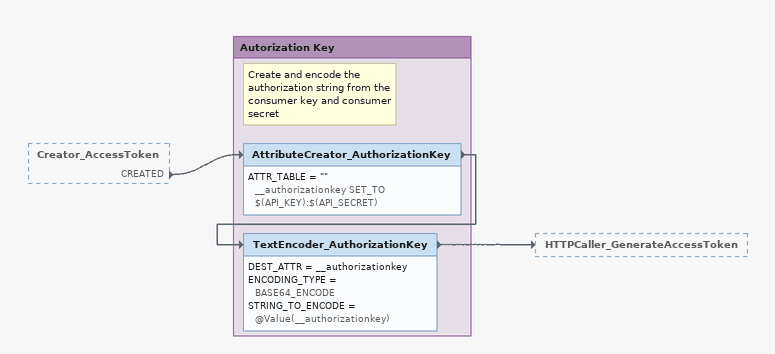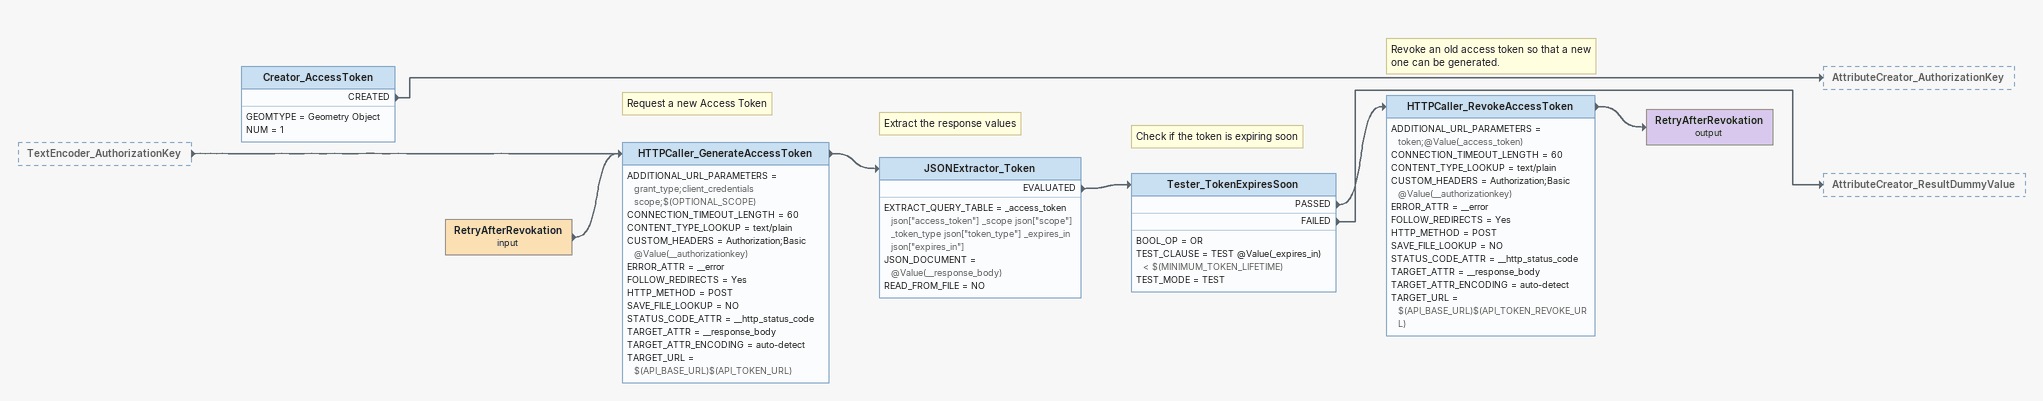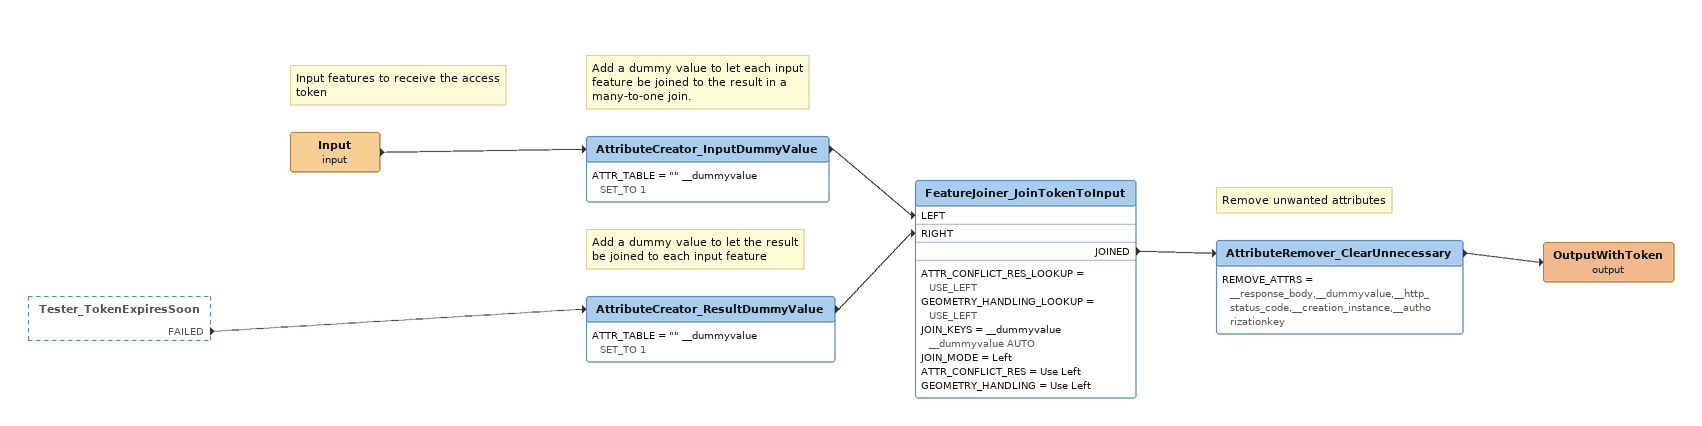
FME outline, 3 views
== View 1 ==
Creator_AccessToken [outside]
    CREATED -> AttributeCreator_AuthorizationKey

Bookmark: Autorization Key
Note: Create and encode the authorization string from the consumer key and consumer secret
AttributeCreator_AuthorizationKey
    ATTR_TABLE = "" __authorizationkey SET_TO $(API_KEY):$(API_SECRET)
    -> TextEncoder_AuthorizationKey
TextEncoder_AuthorizationKey
    DEST_ATTR = __authorizationkey
    ENCODING_TYPE = BASE64_ENCODE
    STRING_TO_ENCODE = @Value(__authorizationkey)
    -> HTTPCaller_GenerateAccessToken

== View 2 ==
TextEncoder_AuthorizationKey [outside]
    -> HTTPCaller_GenerateAccessToken
Creator_AccessToken
    GEOMTYPE = Geometry Object
    NUM = 1
    CREATED -> AttributeCreator_AuthorizationKey
RetryAfterRevokation (input)
    -> HTTPCaller_GenerateAccessToken
Note: Request a new Access Token
HTTPCaller_GenerateAccessToken
    ADDITIONAL_URL_PARAMETERS = grant_type;client_credentials scope;$(OPTIONAL_SCOPE)
    CONNECTION_TIMEOUT_LENGTH = 60
    CONTENT_TYPE_LOOKUP = text/plain
    CUSTOM_HEADERS = Authorization;Basic @Value(__authorizationkey)
    ERROR_ATTR = __error
    FOLLOW_REDIRECTS = Yes
    HTTP_METHOD = POST
    SAVE_FILE_LOOKUP = NO
    STATUS_CODE_ATTR = __http_status_code
    TARGET_ATTR = __response_body
    TARGET_ATTR_ENCODING = auto-detect
    TARGET_URL = $(API_BASE_URL)$(API_TOKEN_URL)
    -> JSONExtractor_Token
Note: Extract the response values
JSONExtractor_Token
    EXTRACT_QUERY_TABLE = _access_token json["access_token"] _scope json["scope"] _token_type json["token_type"] _expires_in json["expires_in"]
    JSON_DOCUMENT = @Value(__response_body)
    READ_FROM_FILE = NO
    EVALUATED -> Tester_TokenExpiresSoon
Note: Check if the token is expiring soon
Tester_TokenExpiresSoon
    BOOL_OP = OR
    TEST_CLAUSE = TEST @Value(_expires_in) < $(MINIMUM_TOKEN_LIFETIME)
    TEST_MODE = TEST
    PASSED -> HTTPCaller_RevokeAccessToken
    FAILED -> AttributeCreator_ResultDummyValue
Note: Revoke an old access token so that a new one can be generated.
HTTPCaller_RevokeAccessToken
    ADDITIONAL_URL_PARAMETERS = token;@Value(_access_token)
    CONNECTION_TIMEOUT_LENGTH = 60
    CONTENT_TYPE_LOOKUP = text/plain
    CUSTOM_HEADERS = Authorization;Basic @Value(__authorizationkey)
    ERROR_ATTR = __error
    FOLLOW_REDIRECTS = Yes
    HTTP_METHOD = POST
    SAVE_FILE_LOOKUP = NO
    STATUS_CODE_ATTR = __http_status_code
    TARGET_ATTR = __response_body
    TARGET_ATTR_ENCODING = auto-detect
    TARGET_URL = $(API_BASE_URL)$(API_TOKEN_REVOKE_URL)
    -> RetryAfterRevokation (output)
RetryAfterRevokation (output)

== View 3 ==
Tester_TokenExpiresSoon [outside]
    FAILED -> AttributeCreator_ResultDummyValue
Note: Add a dummy value to let the result be joined to each input feature
AttributeCreator_ResultDummyValue
    ATTR_TABLE = "" __dummyvalue SET_TO 1
    -> FeatureJoiner_JoinTokenToInput [RIGHT]
Note: Input features to receive the access token
Input (input)
    -> AttributeCreator_InputDummyValue
Note: Add a dummy value to let each input feature be joined to the result in a many-to-one join.
AttributeCreator_InputDummyValue
    ATTR_TABLE = "" __dummyvalue SET_TO 1
    -> FeatureJoiner_JoinTokenToInput [LEFT]
FeatureJoiner_JoinTokenToInput
    ATTR_CONFLICT_RES_LOOKUP = USE_LEFT
    GEOMETRY_HANDLING_LOOKUP = USE_LEFT
    JOIN_KEYS = __dummyvalue __dummyvalue AUTO
    JOIN_MODE = Left
    ATTR_CONFLICT_RES = Use Left
    GEOMETRY_HANDLING = Use Left
    JOINED -> AttributeRemover_ClearUnnecessary
Note: Remove unwanted attributes
AttributeRemover_ClearUnnecessary
    REMOVE_ATTRS = __response_body,__dummyvalue,__http_status_code,__creation_instance,__authorizationkey
    -> OutputWithToken (output)
OutputWithToken (output)
